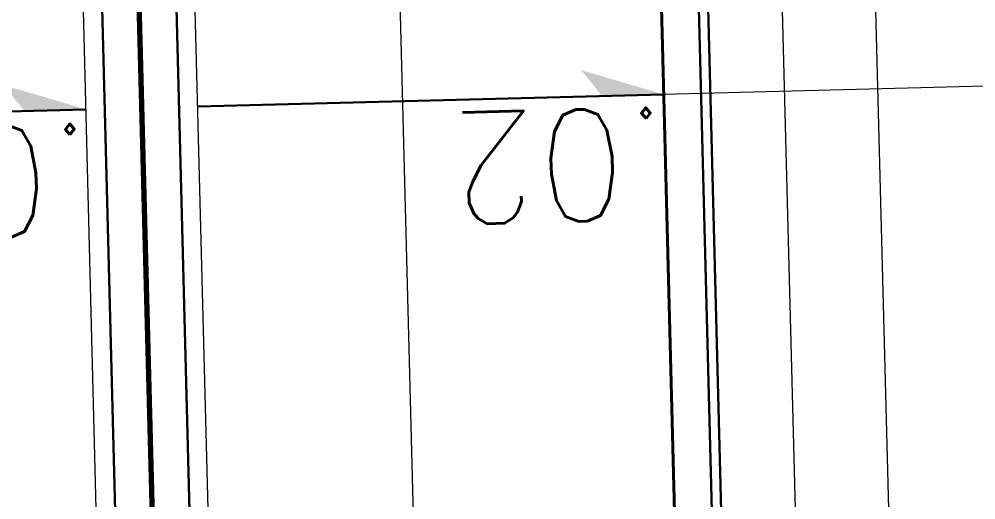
# Model space of a CAD drawing. Extents: x 2081963 to 2085386, y 738291 to 742228.
# Drawn here: x 2083646.4 to 2083697.7, y 741505.6 to 741531.4 of the extents above; entities that cross this region are included whole.
import ezdxf
from ezdxf.enums import TextEntityAlignment as Align

# ---------------------------------------------------------------- set-up
doc = ezdxf.new("R2010")
doc.units = 0
doc.header["$MEASUREMENT"] = 0
for name, color, linetype, lineweight in [('Prop Conc 2ft 6in Curb and Gutter', 1, 'Continuous', 30), ('Prop Conc 5in Monolithic Keyed In Island', 1, 'Continuous', 30), ('Prop Dimension', 7, 'Continuous', 13), ('Prop EOT', 3, 'Continuous', 40), ('Prop Horizontal Alignment', 2, 'Continuous', 70), ('Prop Lane Lines', 9, 'Continuous', 13), ('Prop Superelevation  Arrow CELL', 9, 'Continuous', 30), ('Prop Superelevation Label', 9, 'Continuous', 30)]:
    doc.layers.add(name, color=color, linetype=linetype, lineweight=lineweight)
doc.layers.add('Prop Conc 4in Sidewalk', color=51, linetype='Continuous', lineweight=13, true_color=0xffff91)
doc.styles.add('Style-STANDARD', font='STANDARD.shx')

# ---------------------------------------------------------------- blocks, each defined once
blk = doc.blocks.new('SUPRT_8')
at = {"layer": 'Prop Superelevation  Arrow CELL'}
blk.add_solid([(0, 0), (-2.140677, -0.691958), (-1.609401, -0.000042)], dxfattribs=at)
blk = doc.blocks.new('SUPLT_8')
at = {"layer": 'Prop Superelevation  Arrow CELL', "extrusion": (0, 0, -1), "xscale": 1.249992, "yscale": 1.249992, "zscale": 1.249992, "rotation": 179.998534}
blk.add_blockref('SUPRT_8', (0, 0), dxfattribs=at)
blk = doc.blocks.new('*U202')
at = {"layer": 'Prop Superelevation  Arrow CELL'}
blk.add_line((12.495836, 3.881111), (-12.495775, 3.233523), dxfattribs=at)
at = {"layer": 'Prop Superelevation  Arrow CELL', "xscale": 1.64042, "yscale": 1.64042, "zscale": 1.64042, "rotation": 1.507985}
blk.add_blockref('SUPLT_8', (12.495836, 3.881111), dxfattribs=at)
at = {"layer": 'Prop Superelevation Label', "style": 'Style-STANDARD'}
blk.add_text('.02', height=6, rotation=181.484329, dxfattribs=at).set_placement((6.93688, 2.976764), align=Align.CENTER)
blk = doc.blocks.new('SUPRT_9')
at = {"layer": 'Prop Superelevation  Arrow CELL'}
blk.add_solid([(0, 0), (-2.140677, -0.691958), (-1.609401, -0.000042)], dxfattribs=at)
blk = doc.blocks.new('SUPLT_9')
at = {"layer": 'Prop Superelevation  Arrow CELL', "extrusion": (0, 0, -1), "xscale": 1.249992, "yscale": 1.249992, "zscale": 1.249992, "rotation": 179.998534}
blk.add_blockref('SUPRT_9', (0, 0), dxfattribs=at)
blk = doc.blocks.new('*U205')
at = {"layer": 'Prop Superelevation  Arrow CELL'}
blk.add_line((-12.495802, 3.172282), (12.495809, 3.81987), dxfattribs=at)
at = {"layer": 'Prop Superelevation  Arrow CELL', "xscale": 1.64042, "yscale": 1.64042, "zscale": 1.64042, "rotation": 1.507985}
blk.add_blockref('SUPLT_9', (12.495809, 3.81987), dxfattribs=at)
at = {"layer": 'Prop Superelevation Label', "style": 'Style-STANDARD'}
blk.add_text('.02', height=6, rotation=181.484329, dxfattribs=at).set_placement((6.851547, 2.976884), align=Align.CENTER)

msp = doc.modelspace()

# ---------------------------------------------------------------- linework, layer by layer
at = {"layer": 'Prop Conc 2ft 6in Curb and Gutter'}
for p, q in [((2083687.414, 741355.864), (2083682.222, 741556.234)), ((2083687.914, 741355.877), (2083682.722, 741556.247))]:
    msp.add_line(p, q, dxfattribs=at)
at = {"layer": 'Prop Conc 4in Sidewalk', "color": 7, "linetype": 'Continuous'}
for p, q in [((2083691.913, 741355.98), (2083686.721, 741556.35)), ((2083696.911, 741356.11), (2083691.719, 741556.48))]:
    msp.add_line(p, q, dxfattribs=at)
at = {"layer": 'Prop Conc 5in Monolithic Keyed In Island'}
for p, q in [((2083655.88, 741337.467), (2083650.233, 741555.405)), ((2083660.158, 741326.818), (2083654.232, 741555.508))]:
    msp.add_line(p, q, dxfattribs=at)
at = {"layer": 'Prop Dimension'}
msp.add_line((2083728.348, 741528.619), (2083680.969, 741527.391), dxfattribs=at)
at = {"layer": 'Prop EOT'}
msp.add_line((2083685.415, 741355.812), (2083680.223, 741556.182), dxfattribs=at)
at = {"layer": 'Prop Horizontal Alignment'}
msp.add_line((2083659.341, 741281.112), (2083652.232, 741555.456), dxfattribs=at)
at = {"layer": 'Prop Lane Lines'}
for p, q in [((2083685.415, 741355.812), (2083680.223, 741556.182)), ((2083654.4, 741356.009), (2083649.233, 741555.379)), ((2083661.822, 741301.183), (2083655.231, 741555.534))]:
    msp.add_line(p, q, dxfattribs=at)
at = {"layer": 'Prop Lane Lines', "flags": 128}
msp.add_lwpolyline([(2083673.337, 741281.474), (2083666.228, 741555.819, -0.00027), (2083666.201, 741556.884)], format="xyb", dxfattribs=at)

# ---------------------------------------------------------------- block references
at = {"layer": 'Prop Superelevation  Arrow CELL'}
msp.add_blockref('*U205', (2083668.473, 741523.572), dxfattribs=at)
at = {"layer": 'Prop Superelevation Label'}
msp.add_blockref('*U202', (2083637.484, 741522.707), dxfattribs=at)

doc.saveas('drawing.dxf')
